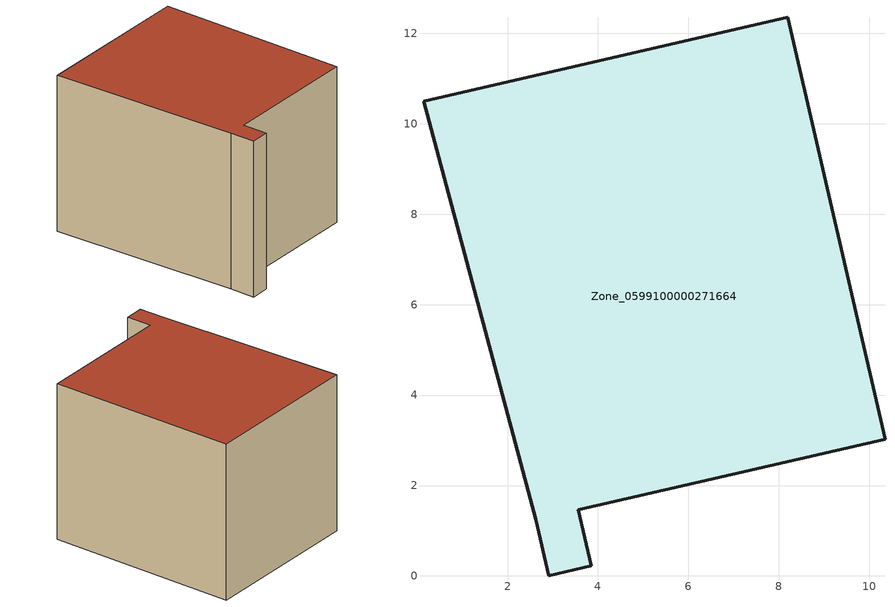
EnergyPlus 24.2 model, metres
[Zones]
Zone_0599100000271664
 floor ground (C_G): 0.14,10.5 8.2,12.36 10.35,3.02 3.57,1.46 3.85,0.22 2.91,0 2.62,1.25 z0
 wall outside (C_F): 3.85,0.22 3.57,1.46 10.35,3.02 8.2,12.36 0.14,10.5 2.62,1.25 2.91,0 3.85,0.22 z0:7.99
 roof outside (C_R): 0.14,10.5 2.62,1.25 2.91,0 3.85,0.22 3.57,1.46 10.35,3.02 8.2,12.36 z7.99
[BUILDING]
Pand.0599100000271664: North Axis=0; Terrain=City; Loads Convergence Tolerance Value=0.04; Temperature Convergence Tolerance Value=0.4; Solar Distribution=FullExterior; Maximum Number of Warmup Days=25; Minimum Number of Warmup Days=1
[Site:Location]
Rotterdam.The.Hague.AP_ZH_NLD Design_Conditions: Latitude=51.96; Longitude=4.45; Time Zone=1; Elevation=-4.5
[SITE:GROUNDTEMPERATURE:BUILDINGSURFACE]
18, 18, 18, 18, 18, 18, 18, 18, 18, 18, 18, 18
[MATERIAL] Thermal Absorptance=0.9; Solar Absorptance=0.7; Visible Absorptance=0.7
Name | Roughness | Thickness | Conductivity | Density | Specific Heat
G.TC.1946-1964 | MediumSmooth | 0.15 | 1 | 540 | 1210
F.TC.1946-1964 | Rough | 0.3 | 0.857143 | 1920 | 840
R.TC.1946-1964 | MediumRough | 0.2 | 0.235294 | 1500 | 1000
[CONSTRUCTION]
C_G: G.TC.1946-1964
C_F: F.TC.1946-1964
C_R: R.TC.1946-1964
[ZONE]
Zone_0599100000271664: Type=1; Multiplier=1; Ceiling Height=Autocalculate; Volume=Autocalculate; Floor Area=autocalculate; Part of Total Floor Area=Yes
[ZONEINFILTRATION:DESIGNFLOWRATE]
Infil_Zone_0599100000271664: Zone or ZoneList or Space or SpaceList=Zone_0599100000271664; Schedule=AlwaysOn; Design Flow Rate Calculation Method=Flow/Area; Flow Rate per Floor Area=0.003; Constant Term Coefficient=1; Temperature Term Coefficient=0; Velocity Term Coefficient=0; Velocity Squared Term Coefficient=0
[HVACTEMPLATE:ZONE:IDEALLOADSAIRSYSTEM]
Zone_0599100000271664: Maximum Heating Supply Air Temperature=50; Minimum Cooling Supply Air Temperature=13; Maximum Heating Supply Air Humidity Ratio=0.0156; Minimum Cooling Supply Air Humidity Ratio=0.0077; Heating Limit=NoLimit; Cooling Limit=NoLimit; Dehumidification Control Type=ConstantSensibleHeatRatio; Cooling Sensible Heat Ratio=0.7; Dehumidification Setpoint=60; Humidification Control Type=None; Humidification Setpoint=30; Outdoor Air Method=None; Outdoor Air Flow Rate per Person=0.00944; Outdoor Air Flow Rate per Zone Floor Area=0; Outdoor Air Flow Rate per Zone=0; Demand Controlled Ventilation Type=None; Outdoor Air Economizer Type=NoEconomizer; Heat Recovery Type=None; Sensible Heat Recovery Effectiveness=0.7; Latent Heat Recovery Effectiveness=0.65
[ZONECONTROL:THERMOSTAT]
ThermostatControl_Zone_0599100000271664: Zone or ZoneList=Zone_0599100000271664; Control Type Schedule=DualSetpointControlType; Control 1=Thermostat_Zone_0599100000271664; Temperature Difference Between Cutout And Setpoint=0
[THERMOSTATSETPOINT:DUALSETPOINT]
Thermostat_Zone_0599100000271664: Heating Setpoint Temperature Schedule=HeatingSetpoint_Zone_0599100000271664; Cooling Setpoint Temperature Schedule=CoolingSetpoint_Zone_0599100000271664
[SCHEDULE:COMPACT]
HeatingSetpoint_Zone_0599100000271664: Through: 12/31, For: AllDays, Until: 24:00, 21
CoolingSetpoint_Zone_0599100000271664: Through: 12/31, For: AllDays, Until: 24:00, 24
DualSetpointControlType: Through: 12/31, For: AllDays, Until: 24:00, 4
AlwaysOn: Through: 12/31, For: AllDays, Until: 24:00, 1
